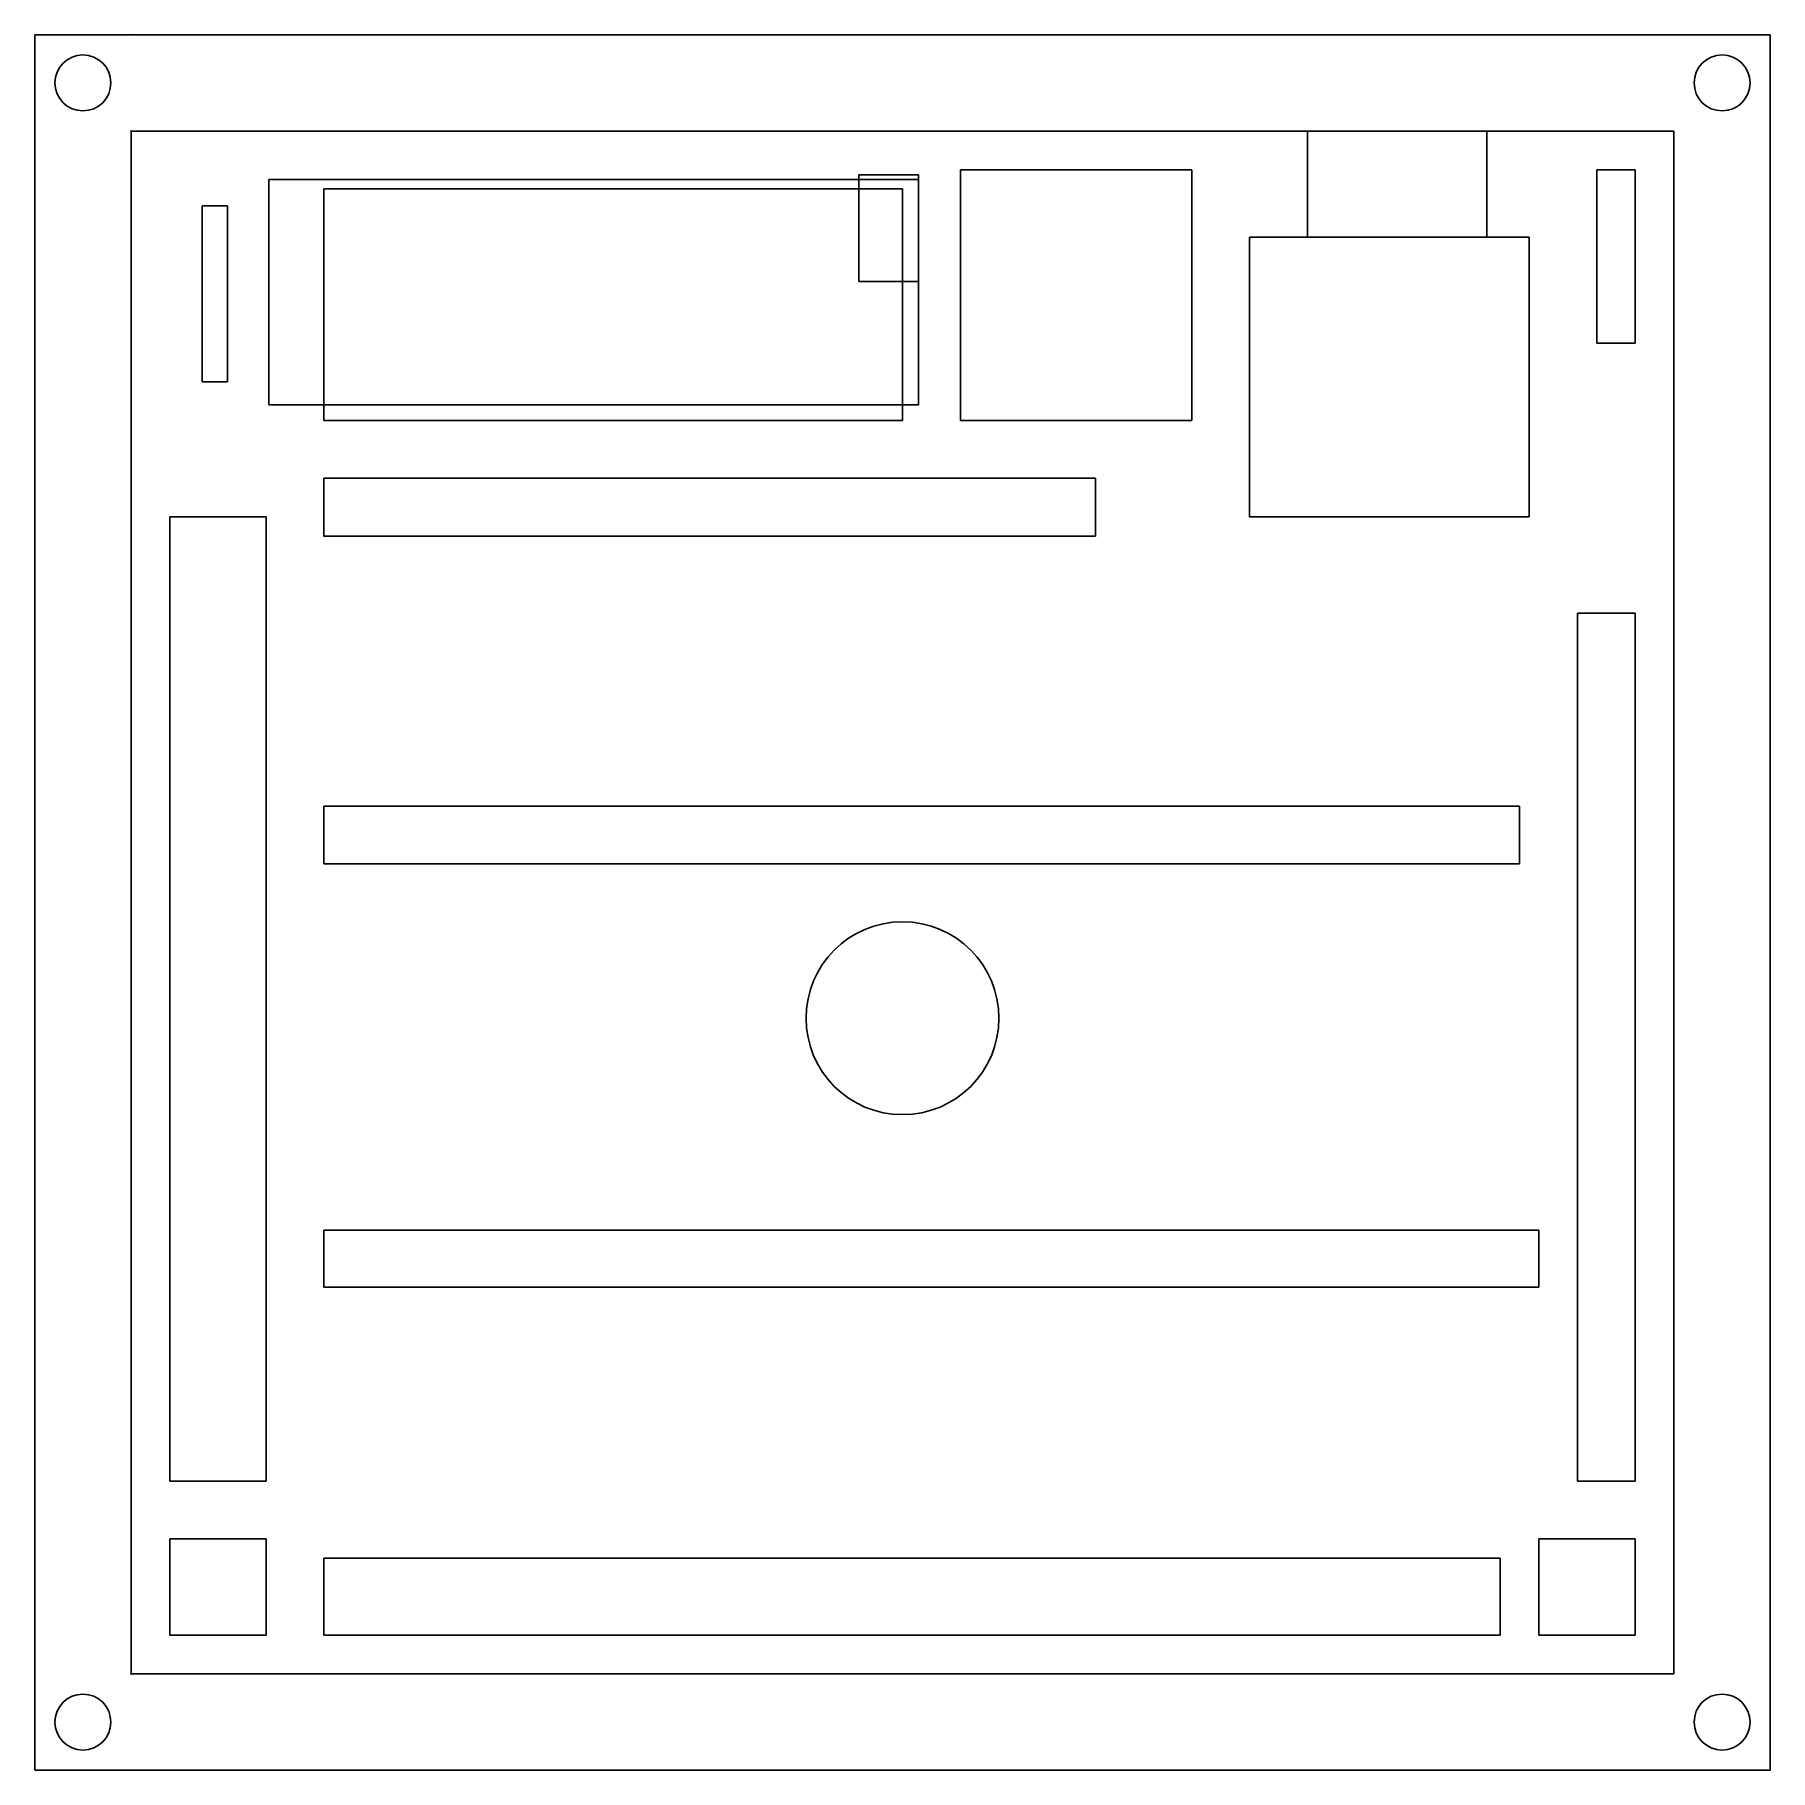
# Model space of a CAD drawing. Header units: millimetres. Extents: x -5 to 85, y -5 to 85.
import ezdxf

# ---------------------------------------------------------------- set-up
doc = ezdxf.new("R2010")
doc.units = ezdxf.units.MM
doc.header["$MEASUREMENT"] = 0
for name, color, linetype in [('Untitled v2_Sketch10', 7, 'Continuous'), ('Untitled v2_Sketch4', 7, 'Continuous'), ('Untitled v2_Sketch6', 7, 'Continuous'), ('Untitled v2_Sketch8', 7, 'Continuous'), ('Untitled v2_Sketch9', 7, 'Continuous')]:
    doc.layers.add(name, color=color, linetype=linetype)

msp = doc.modelspace()

# ---------------------------------------------------------------- linework, layer by layer
at = {"layer": 'Untitled v2_Sketch10'}
for p, q in [((-5, 85, 13), (85, 85, 13)), ((-5, 85, 13), (6.5, 85, 13)), ((-5, -5, 13), (-5, 85, 13)), ((-5, 85, 13), (-5, -5, 13)), ((85, 85, 13), (-5, 85, 13)), ((85, -5, 13), (85, 85, 13)), ((85, 85, 13), (85, -5, 13)), ((0, 0, 13), (0, 80, 13)), ((0, 80, 13), (80, 80, 13)), ((80, 80, 13), (80, 0, 13)), ((7.146, 65.8, 13), (7.146, 77.5, 13)), ((7.146, 77.5, 13), (40.838, 77.5, 13)), ((37.733, 77.734, 13), (40.838, 77.734, 13)), ((37.733, 72.211, 13), (37.733, 77.734, 13)), ((40.838, 77.734, 13), (40.838, 72.211, 13)), ((40.838, 77.5, 13), (40.838, 65.8, 13)), ((40.838, 72.211, 13), (37.733, 72.211, 13)), ((40.838, 65.8, 13), (7.146, 65.8, 13)), ((80, 0, 13), (0, 0, 13)), ((-5, -5, 13), (85, -5, 13)), ((85, -5, 13), (-5, -5, 13))]:
    msp.add_line(p, q, dxfattribs=at)
for centre, radius in [((-2.5, 82.5, 13), 1.45), ((82.5, 82.5, 13), 1.45), ((40, 34, 13), 5), ((-2.5, -2.5, 13), 1.45), ((82.5, -2.5, 13), 1.45)]:
    msp.add_circle(centre, radius, dxfattribs=at)
msp.add_point((0, 0, 13), dxfattribs=at)
at = {"layer": 'Untitled v2_Sketch4'}
for p, q in [((-5, 85), (-5, -5)), ((85, 85), (-5, 85)), ((85, -5), (85, 85)), ((80, 80), (0, 80)), ((0, 80), (0, 0)), ((80, 0), (80, 80)), ((0, 0), (80, 0)), ((-5, -5), (85, -5))]:
    msp.add_line(p, q, dxfattribs=at)
msp.add_point((0, 0), dxfattribs=at)
at = {"layer": 'Untitled v2_Sketch6'}
for p, q in [((0, 80), (0, 80, 4)), ((80, 80), (0, 80)), ((0, 80, 4), (80, 80, 4)), ((61, 80, 4), (70.3, 80, 4)), ((61, 80, 2.5), (61, 80, 4)), ((70.3, 80, 2.5), (61, 80, 2.5)), ((70.3, 80, 4), (70.3, 80, 2.5)), ((80, 80, 4), (80, 80))]:
    msp.add_line(p, q, dxfattribs=at)
msp.add_point((0, 80), dxfattribs=at)
at = {"layer": 'Untitled v2_Sketch8'}
for p, q in [((0, 80, 4), (0, 0, 4)), ((61, 80, 4), (0, 80, 4)), ((61, 74.5, 4), (61, 80, 4)), ((70.3, 80, 4), (70.3, 74.5, 4)), ((80, 80, 4), (70.3, 80, 4)), ((80, 0, 4), (80, 80, 4)), ((43, 78, 4), (55, 78, 4)), ((43, 65, 4), (43, 78, 4)), ((55, 78, 4), (55, 65, 4)), ((78, 78, 4), (76, 78, 4)), ((76, 78, 4), (76, 69, 4)), ((78, 69, 4), (78, 78, 4)), ((10, 77, 4), (40, 77, 4)), ((10, 65, 4), (10, 77, 4)), ((40, 77, 4), (40, 65, 4)), ((5, 76.118, 4), (3.692, 76.118, 4)), ((3.692, 76.118, 4), (3.692, 67, 4)), ((5, 67, 4), (5, 76.118, 4)), ((72.5, 74.5, 4), (58, 74.5, 4)), ((58, 74.5, 4), (58, 60, 4)), ((70.3, 74.5, 4), (61, 74.5, 4)), ((72.5, 60, 4), (72.5, 74.5, 4)), ((76, 69, 4), (78, 69, 4)), ((3.692, 67, 4), (5, 67, 4)), ((40, 65, 4), (10, 65, 4)), ((55, 65, 4), (43, 65, 4)), ((10, 62, 4), (50, 62, 4)), ((10, 59, 4), (10, 62, 4)), ((50, 62, 4), (50, 59, 4)), ((2, 60, 4), (7, 60, 4)), ((2, 10, 4), (2, 60, 4)), ((7, 60, 4), (7, 10, 4)), ((58, 60, 4), (72.5, 60, 4)), ((50, 59, 4), (10, 59, 4)), ((75, 10, 4), (75, 55, 4)), ((75, 55, 4), (78, 55, 4)), ((78, 55, 4), (78, 10, 4)), ((10, 42, 4), (10, 45, 4)), ((10, 45, 4), (72, 45, 4)), ((72, 45, 4), (72, 42, 4)), ((72, 42, 4), (10, 42, 4)), ((10, 20.053, 4), (10, 23, 4)), ((10, 23, 4), (73, 23, 4)), ((73, 23, 4), (73, 20.053, 4)), ((73, 20.053, 4), (10, 20.053, 4)), ((7, 10, 4), (2, 10, 4)), ((78, 10, 4), (75, 10, 4)), ((7, 7, 4), (2, 7, 4)), ((2, 7, 4), (2, 2, 4)), ((7, 2, 4), (7, 7, 4)), ((73, 2, 4), (73, 7, 4)), ((73, 7, 4), (78, 7, 4)), ((78, 7, 4), (78, 2, 4)), ((10, 6, 4), (10, 2, 4)), ((71, 6, 4), (10, 6, 4)), ((71, 2, 4), (71, 6, 4)), ((2, 2, 4), (7, 2, 4)), ((10, 2, 4), (71, 2, 4)), ((78, 2, 4), (73, 2, 4)), ((0, 0, 4), (80, 0, 4))]:
    msp.add_line(p, q, dxfattribs=at)
msp.add_point((0, 0, 4), dxfattribs=at)
at = {"layer": 'Untitled v2_Sketch9'}
for p, q in [((-5, 85, 13), (85, 85, 13)), ((85, 85), (-5, 85)), ((-5, 85), (-5, 85, 13)), ((71.5, 85, 7), (59.5, 85, 7)), ((59.5, 85, 7), (59.5, 85, 1.5)), ((59.5, 85, 1.5), (71.5, 85, 1.5)), ((70.1, 85, 2.5), (61.14, 85, 2.5)), ((61.14, 85, 2.5), (61.14, 85, 5.8)), ((61.14, 85, 5.8), (70.1, 85, 5.8)), ((70.1, 85, 5.8), (70.1, 85, 2.5)), ((71.5, 85, 1.5), (71.5, 85, 7)), ((85, 85, 13), (85, 85))]:
    msp.add_line(p, q, dxfattribs=at)
msp.add_point((0, 85), dxfattribs=at)

doc.saveas('drawing.dxf')
